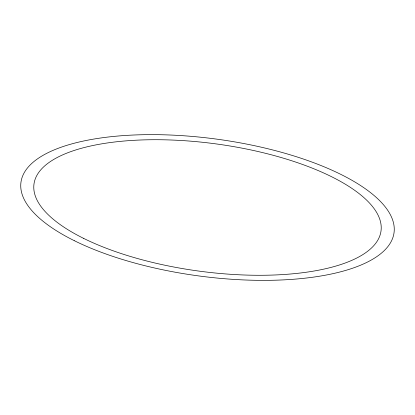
<?xml version="1.0" encoding="UTF-8"?>
<svg xmlns="http://www.w3.org/2000/svg" width="415" height="415" viewBox="0 0 415 415"><rect width="100%" height="100%" fill="white"/><g stroke="black" fill="none" stroke-linecap="round" stroke-linejoin="round"><path stroke-width="0.62" d="M74.212 240.638A188.228 68.983 7.7 0 0 387.434 247.133A188.228 68.983 7.7 0 0 160.854 134.73A188.228 68.983 7.7 0 0 74.212 240.638M83.514 238.324A175.089 64.169 7.7 0 0 374.875 244.368A175.089 64.169 7.7 0 0 164.112 139.808A175.089 64.169 7.7 0 0 83.514 238.324"/></g></svg>
